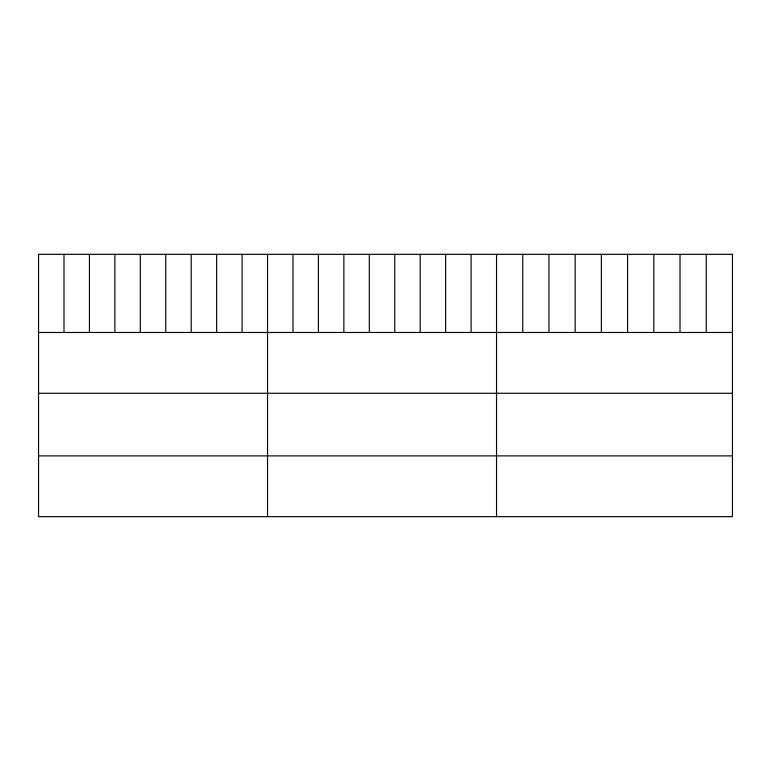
<?xml version="1.0" encoding="UTF-8"?>
<svg xmlns="http://www.w3.org/2000/svg" width="771" height="771" viewBox="0 0 771 771"><rect width="100%" height="100%" fill="white"/><g stroke="black" fill="none" stroke-linecap="round" stroke-linejoin="round"><path stroke-width="1.16" d="M38.55 332.484L732.45 332.484M38.55 393.268L732.45 393.268M38.55 455.883L732.45 455.883M706.236 254.334L706.236 332.484M680.022 254.334L680.022 332.484M653.808 254.334L653.808 332.484M627.594 254.334L627.594 332.484M601.38 254.334L601.38 332.484M575.166 254.334L575.166 332.484M548.952 254.334L548.952 332.484M522.738 254.334L522.738 332.484M496.524 254.334L496.524 516.666M471.081 254.334L471.081 332.484M445.638 254.334L445.638 332.484M420.195 254.334L420.195 332.484M394.752 254.334L394.752 332.484M369.309 254.334L369.309 332.484M343.866 254.334L343.866 332.484M318.423 254.334L318.423 332.484M292.98 254.334L292.98 332.484M267.537 254.334L267.537 516.666M242.094 254.334L242.094 332.484M216.651 254.334L216.651 332.484M191.208 254.334L191.208 332.484M165.765 254.334L165.765 332.484M140.322 254.334L140.322 332.484M114.879 254.334L114.879 332.484M89.436 254.334L89.436 332.484M63.993 254.334L63.993 332.484M732.45 254.334L38.55 254.334L38.55 516.666L732.45 516.666L732.45 254.334"/></g></svg>
